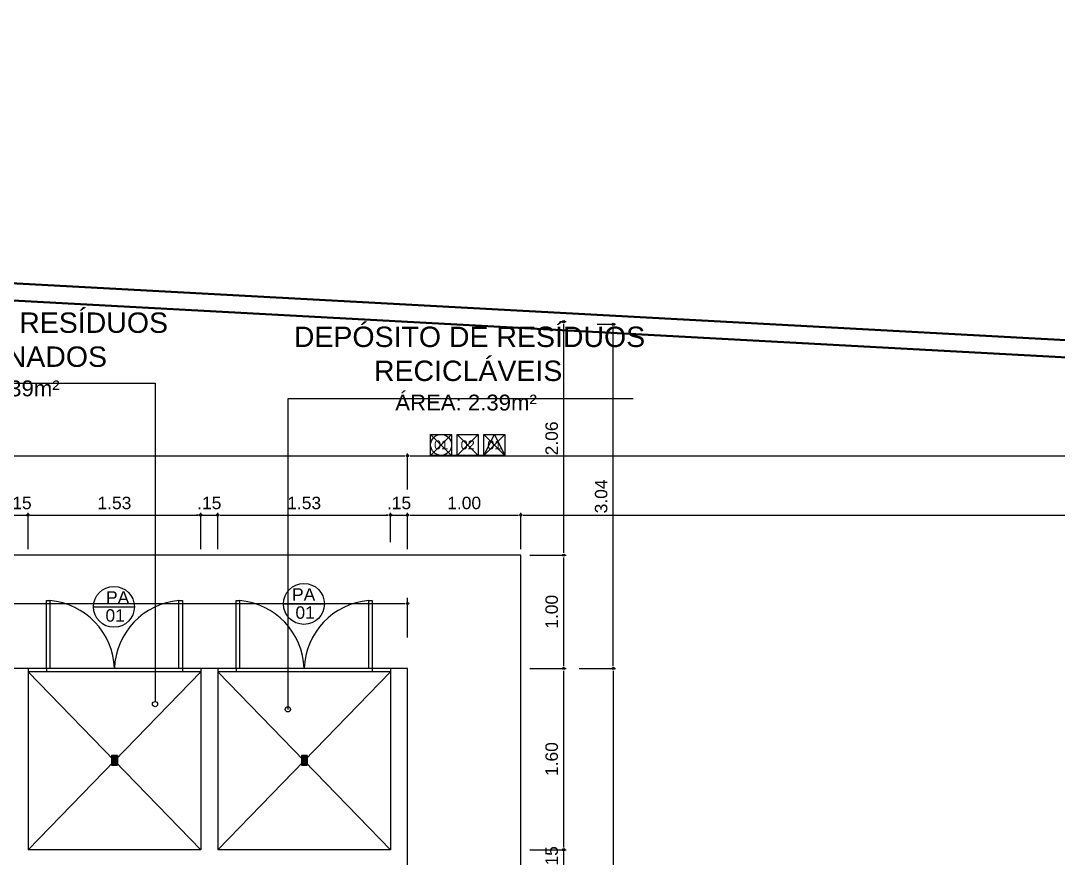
# Model space of a CAD drawing. Header units: millimetres. Extents: x 2125 to 3408, y 1171 to 1686.
# Drawn here: x 2456.8 to 2465.96, y 1490.47 to 1497.86 of the extents above; entities that cross this region are included whole.
import ezdxf
from ezdxf.enums import TextEntityAlignment as Align

# ---------------------------------------------------------------- set-up
doc = ezdxf.new("R2010")
doc.units = ezdxf.units.MM
for name, color, linetype in [('at_Entity', 7, 'Continuous'), ('CALÇADA', 252, 'Continuous'), ('cotas', 7, 'Continuous'), ('Esquadrias portas', 7, 'Continuous'), ('Esquadrias_Portas', 2, 'Continuous'), ('Layout_Equipamentos', 7, 'Continuous'), ('PAREDE', 4, 'Continuous'), ('TEXTO01', 7, 'Continuous'), ('TEXTO02', 3, 'Continuous'), ('TEXTO03', 2, 'Continuous'), ('TEXTO_ESP_FORRO', 62, 'Continuous'), ('TEXTO_ESP_PAREDES', 10, 'Continuous'), ('TEXTO_ESP_PISO', 150, 'Continuous'), ('VIDRO', 7, 'Continuous')]:
    doc.layers.add(name, color=color, linetype=linetype)
doc.styles.add('ARIAL', font='sanss___.ttf')
doc.styles.add('ROMANS', font='arial.ttf')
doc.styles.add('TEXTO1', font='swissko.ttf', dxfattribs={"width": 0.6, "height": 0.1})
doc.dimstyles.new('ESCALA 50', dxfattribs={"dimtxt": 0.08, "dimasz": 0.02, "dimexe": 0.05, "dimexo": 0.05, "dimgap": 0.05, "dimtad": 1, "dimlfac": -10, "dimzin": 1, "dimdsep": 46, "dimtxsty": 'ROMANS', "dimblk1": 'PPC', "dimblk2": 'PPC', "dimsah": 1, "dimcen": 0.02, "dimclrd": 7, "dimclre": 7, "dimclrt": 3, "dimadec": 0, "dimazin": 0, "dimtfac": 1, "dimtix": 1, "dimtmove": 1, "dimatfit": 3, "dimldrblk": 'PPC', "dimfxl": 0, "dimtolj": 1, "dimtzin": 12, "dimarcsym": 0})
doc.dimstyles.new('ESCALA75', dxfattribs={"dimtxt": 0.11, "dimasz": 0.02, "dimexe": 0.02, "dimexo": 0.04, "dimgap": 0.05, "dimtad": 1, "dimzin": 4, "dimdsep": 46, "dimtxsty": 'ROMANS', "dimblk1": 'PPC', "dimblk2": 'PPC', "dimsah": 1, "dimcen": 0.02, "dimclrd": 7, "dimclre": 7, "dimclrt": 3, "dimazin": 1, "dimtfac": 1, "dimtix": 1, "dimtmove": 0, "dimatfit": 3, "dimldrblk": 'PPC', "dimfxl": 0, "dimtolj": 1, "dimtzin": 12, "dimarcsym": 0})

# ---------------------------------------------------------------- blocks, each defined once
blk = doc.blocks.new('PPC')
at = {"color": 2}
blk.add_circle((0, 0), 0.5, dxfattribs=at)
blk = doc.blocks.new('*D152')
at = {"layer": 'cotas', "color": 7, "lineweight": -2, "transparency": 16777216}
for p, q in [((2456.6929, 1493.4949), (2456.6729, 1493.4949)), ((2456.7129, 1493.1949), (2456.7129, 1493.5149)), ((2456.7129, 1493.4949), (2456.8629, 1493.4949)), ((2456.8629, 1493.1949), (2456.8629, 1493.5149)), ((2456.8829, 1493.4949), (2456.9029, 1493.4949))]:
    blk.add_line(p, q, dxfattribs=at)
at = {"layer": 'DEFPOINTS', "color": 0, "transparency": 16777216}
for p in [(2456.8629, 1493.4949), (2456.7129, 1493.0947), (2456.8629, 1493.0939)]:
    blk.add_point(p, dxfattribs=at)
at = {"layer": 'cotas', "color": 7, "lineweight": -2, "transparency": 16777216, "xscale": 0.02, "yscale": 0.02, "zscale": 0.02}
blk.add_blockref('PPC', (2456.7129, 1493.4949), dxfattribs=at)
at = {"layer": 'cotas', "color": 7, "lineweight": -2, "transparency": 16777216, "xscale": 0.02, "yscale": 0.02, "zscale": 0.02, "rotation": 180}
blk.add_blockref('PPC', (2456.8629, 1493.4949), dxfattribs=at)
at = {"layer": 'cotas', "color": 3, "transparency": 16777216, "insert": (2456.7879, 1493.601), "char_height": 0.11, "attachment_point": 5, "style": 'ROMANS'}
blk.add_mtext('\\A1;.15', dxfattribs=at)
blk = doc.blocks.new('*D153')
at = {"layer": 'cotas', "color": 7, "lineweight": -2, "transparency": 16777216}
for p, q in [((2456.8629, 1493.1949), (2456.8629, 1493.5149)), ((2456.8829, 1493.4949), (2458.3679, 1493.4949)), ((2458.3879, 1493.1949), (2458.3879, 1493.5149))]:
    blk.add_line(p, q, dxfattribs=at)
at = {"layer": 'DEFPOINTS', "color": 0, "transparency": 16777216}
for p in [(2458.3879, 1493.4949), (2458.3879, 1493.1346), (2456.8629, 1493.0939)]:
    blk.add_point(p, dxfattribs=at)
at = {"layer": 'cotas', "color": 7, "lineweight": -2, "transparency": 16777216, "xscale": 0.02, "yscale": 0.02, "zscale": 0.02, "rotation": 180}
blk.add_blockref('PPC', (2456.8629, 1493.4949), dxfattribs=at)
at = {"layer": 'cotas', "color": 7, "lineweight": -2, "transparency": 16777216, "xscale": 0.02, "yscale": 0.02, "zscale": 0.02}
blk.add_blockref('PPC', (2458.3879, 1493.4949), dxfattribs=at)
at = {"layer": 'cotas', "color": 3, "transparency": 16777216, "insert": (2457.6254, 1493.6011), "char_height": 0.11, "attachment_point": 5, "style": 'ROMANS'}
blk.add_mtext('\\A1;1.53', dxfattribs=at)
blk = doc.blocks.new('*D154')
at = {"layer": 'cotas', "color": 7, "lineweight": -2, "transparency": 16777216}
for p, q in [((2458.3679, 1493.4949), (2458.3479, 1493.4949)), ((2458.3879, 1493.1949), (2458.3879, 1493.5149)), ((2458.3879, 1493.4949), (2458.5379, 1493.4949)), ((2458.5379, 1493.1949), (2458.5379, 1493.5149)), ((2458.5579, 1493.4949), (2458.5779, 1493.4949))]:
    blk.add_line(p, q, dxfattribs=at)
at = {"layer": 'DEFPOINTS', "color": 0, "transparency": 16777216}
for p in [(2458.5379, 1493.4949), (2458.3879, 1493.1346), (2458.5379, 1493.1468)]:
    blk.add_point(p, dxfattribs=at)
at = {"layer": 'cotas', "color": 7, "lineweight": -2, "transparency": 16777216, "xscale": 0.02, "yscale": 0.02, "zscale": 0.02}
blk.add_blockref('PPC', (2458.3879, 1493.4949), dxfattribs=at)
at = {"layer": 'cotas', "color": 7, "lineweight": -2, "transparency": 16777216, "xscale": 0.02, "yscale": 0.02, "zscale": 0.02, "rotation": 180}
blk.add_blockref('PPC', (2458.5379, 1493.4949), dxfattribs=at)
at = {"layer": 'cotas', "color": 3, "transparency": 16777216, "insert": (2458.4629, 1493.601), "char_height": 0.11, "attachment_point": 5, "style": 'ROMANS'}
blk.add_mtext('\\A1;.15', dxfattribs=at)
blk = doc.blocks.new('*D155')
at = {"layer": 'cotas', "color": 7, "lineweight": -2, "transparency": 16777216}
for p, q in [((2458.5379, 1493.1949), (2458.5379, 1493.5149)), ((2458.5579, 1493.4949), (2460.0429, 1493.4949)), ((2460.0629, 1493.2547), (2460.0629, 1493.5149))]:
    blk.add_line(p, q, dxfattribs=at)
at = {"layer": 'DEFPOINTS', "color": 0, "transparency": 16777216}
for p in [(2460.0629, 1493.4949), (2460.0629, 1493.2147), (2458.5379, 1493.1468)]:
    blk.add_point(p, dxfattribs=at)
at = {"layer": 'cotas', "color": 7, "lineweight": -2, "transparency": 16777216, "xscale": 0.02, "yscale": 0.02, "zscale": 0.02, "rotation": 180}
blk.add_blockref('PPC', (2458.5379, 1493.4949), dxfattribs=at)
at = {"layer": 'cotas', "color": 7, "lineweight": -2, "transparency": 16777216, "xscale": 0.02, "yscale": 0.02, "zscale": 0.02}
blk.add_blockref('PPC', (2460.0629, 1493.4949), dxfattribs=at)
at = {"layer": 'cotas', "color": 3, "transparency": 16777216, "insert": (2459.3004, 1493.6011), "char_height": 0.11, "attachment_point": 5, "style": 'ROMANS'}
blk.add_mtext('\\A1;1.53', dxfattribs=at)
blk = doc.blocks.new('*D156')
at = {"layer": 'cotas', "color": 7, "lineweight": -2, "transparency": 16777216}
for p, q in [((2460.0429, 1493.4949), (2460.0229, 1493.4949)), ((2460.0629, 1493.2547), (2460.0629, 1493.5149)), ((2460.0629, 1493.4949), (2460.2129, 1493.4949)), ((2460.2129, 1493.2847), (2460.2129, 1493.5149)), ((2460.2329, 1493.4949), (2460.2529, 1493.4949))]:
    blk.add_line(p, q, dxfattribs=at)
at = {"layer": 'DEFPOINTS', "color": 0, "transparency": 16777216}
for p in [(2460.2129, 1493.4949), (2460.0629, 1493.2147), (2460.2129, 1493.2447)]:
    blk.add_point(p, dxfattribs=at)
at = {"layer": 'cotas', "color": 7, "lineweight": -2, "transparency": 16777216, "xscale": 0.02, "yscale": 0.02, "zscale": 0.02}
blk.add_blockref('PPC', (2460.0629, 1493.4949), dxfattribs=at)
at = {"layer": 'cotas', "color": 7, "lineweight": -2, "transparency": 16777216, "xscale": 0.02, "yscale": 0.02, "zscale": 0.02, "rotation": 180}
blk.add_blockref('PPC', (2460.2129, 1493.4949), dxfattribs=at)
at = {"layer": 'cotas', "color": 3, "transparency": 16777216, "insert": (2460.1379, 1493.601), "char_height": 0.11, "attachment_point": 5, "style": 'ROMANS'}
blk.add_mtext('\\A1;.15', dxfattribs=at)
blk = doc.blocks.new('new block20')
at = {"layer": 'at_Entity', "color": 0}
for p, q in [((0.0265, 0.0476), (-0.0243, 0.0476)), ((-0.0243, 0.0476), (-0.0243, -0.0391)), ((0.0265, 0.0391), (-0.0243, 0.0391)), ((0.0265, 0.0307), (-0.0243, 0.0307)), ((0.0265, 0.0201), (-0.0243, 0.0201)), ((0.0265, 0.0095), (-0.0243, 0.0095)), ((0.0265, 0.0011), (-0.0243, 0.0011)), ((0.0265, 0.0476), (0.0265, -0.0391)), ((0.0265, -0.0095), (-0.0243, -0.0095)), ((0.0265, -0.0201), (-0.0243, -0.0201)), ((0.0265, -0.0307), (-0.0243, -0.0307)), ((-0.0243, -0.0391), (0.0265, -0.0391))]:
    blk.add_line(p, q, dxfattribs=at)
blk = doc.blocks.new('Esp_Pis_Par_For_Esc100')
at = {"layer": 'DEFPOINTS'}
for p, q in [((0, 0.37), (0.37, 0)), ((0.37, 0.37), (0, 0)), ((0.47, 0.37), (0.84, 0)), ((0.84, 0.37), (0.47, 0)), ((0.94, 0.37), (1.31, 0)), ((1.31, 0.37), (0.94, 0)), ((0.47, 0), (0.37, 0)), ((0.94, 0), (0.84, 0))]:
    blk.add_line(p, q, dxfattribs=at)
for points in [[(0.37, 0.37), (0.37, 0), (0, 0), (0, 0.37)], [(1.31, 0.37), (1.31, 0), (0.94, 0), (0.94, 0.37)]]:
    blk.add_lwpolyline(points, close=True, dxfattribs=at)
at = {"layer": 'TEXTO_ESP_FORRO'}
blk.add_lwpolyline([(0.94, 0), (1.125, 0.37), (1.31, 0)], close=True, dxfattribs=at)
at = {"layer": 'TEXTO_ESP_PAREDES'}
blk.add_lwpolyline([(0.84, 0.37), (0.84, 0), (0.47, 0), (0.47, 0.37)], close=True, dxfattribs=at)
at = {"layer": 'TEXTO_ESP_PISO'}
blk.add_circle((0.185, 0.185), 0.185, dxfattribs=at)
at = {"layer": 'TEXTO_ESP_FORRO', "color": 3, "linetype": 'ByBlock', "style": 'ARIAL', "text_generation_flag": 6}
blk.add_attdef('FOR', text='', height=0.16, rotation=180, dxfattribs=at).set_placement((1.125, 0.185), align=Align.MIDDLE_CENTER)
at = {"layer": 'TEXTO_ESP_PAREDES', "color": 3, "linetype": 'ByBlock', "ltscale": 0.0001, "style": 'ARIAL', "text_generation_flag": 6}
blk.add_attdef('PAR', text='', height=0.16, rotation=180, dxfattribs=at).set_placement((0.655, 0.185), align=Align.MIDDLE_CENTER)
at = {"layer": 'TEXTO_ESP_PISO', "color": 3, "linetype": 'ByBlock', "style": 'ARIAL', "text_generation_flag": 6}
blk.add_attdef('PIS', text='', height=0.16, rotation=180, dxfattribs=at).set_placement((0.185, 0.185), align=Align.MIDDLE_CENTER)
blk = doc.blocks.new('*D301')
at = {"layer": 'cotas', "color": 7, "lineweight": -2, "transparency": 16777216}
for p, q in [((2461.5919, 1490.5609), (2461.5919, 1490.5809)), ((2461.2919, 1490.5409), (2461.6119, 1490.5409)), ((2461.5919, 1490.3909), (2461.5919, 1490.5409)), ((2461.2919, 1490.3909), (2461.6119, 1490.3909)), ((2461.5919, 1490.3709), (2461.5919, 1490.3509))]:
    blk.add_line(p, q, dxfattribs=at)
at = {"layer": 'DEFPOINTS', "color": 0, "transparency": 16777216}
for p in [(2460.0629, 1490.5409), (2461.5919, 1490.5409), (2460.0629, 1490.3909)]:
    blk.add_point(p, dxfattribs=at)
at = {"layer": 'cotas', "color": 7, "lineweight": -2, "transparency": 16777216, "xscale": 0.02, "yscale": 0.02, "zscale": 0.02}
for p, rotation in [((2461.5919, 1490.5409), 270), ((2461.5919, 1490.3909), 90)]:
    blk.add_blockref('PPC', p, dxfattribs=dict(at, rotation=rotation))
at = {"layer": 'cotas', "color": 3, "transparency": 16777216, "insert": (2461.4857, 1490.4659), "char_height": 0.11, "attachment_point": 5, "rotation": 90, "style": 'ROMANS'}
blk.add_mtext('\\A1;.15', dxfattribs=at)
blk = doc.blocks.new('*D302')
at = {"layer": 'cotas', "color": 7, "lineweight": -2, "transparency": 16777216}
for p, q in [((2461.2919, 1492.1409), (2461.6119, 1492.1409)), ((2461.5919, 1490.5609), (2461.5919, 1492.1209)), ((2461.2919, 1490.5409), (2461.6119, 1490.5409))]:
    blk.add_line(p, q, dxfattribs=at)
at = {"layer": 'DEFPOINTS', "color": 0, "transparency": 16777216}
for p in [(2460.0629, 1492.1409), (2461.5919, 1492.1409), (2460.0629, 1490.5409)]:
    blk.add_point(p, dxfattribs=at)
at = {"layer": 'cotas', "color": 7, "lineweight": -2, "transparency": 16777216, "xscale": 0.02, "yscale": 0.02, "zscale": 0.02}
for p, rotation in [((2461.5919, 1492.1409), 90), ((2461.5919, 1490.5409), 270)]:
    blk.add_blockref('PPC', p, dxfattribs=dict(at, rotation=rotation))
at = {"layer": 'cotas', "color": 3, "transparency": 16777216, "insert": (2461.4857, 1491.3409), "char_height": 0.11, "attachment_point": 5, "rotation": 90, "style": 'ROMANS'}
blk.add_mtext('\\A1;1.60', dxfattribs=at)
blk = doc.blocks.new('*D303')
at = {"layer": 'cotas', "color": 7, "lineweight": -2, "transparency": 16777216}
for p, q in [((2415.4129, 1493.7191), (2415.4129, 1494.0391)), ((2460.2129, 1493.7191), (2460.2129, 1494.0391)), ((2415.4329, 1494.0191), (2460.1929, 1494.0191))]:
    blk.add_line(p, q, dxfattribs=at)
at = {"layer": 'DEFPOINTS', "color": 0, "transparency": 16777216}
for p in [(2460.2129, 1494.0191), (2415.4129, 1492.1409), (2460.2129, 1492.1409)]:
    blk.add_point(p, dxfattribs=at)
at = {"layer": 'cotas', "color": 7, "lineweight": -2, "transparency": 16777216, "xscale": 0.02, "yscale": 0.02, "zscale": 0.02, "rotation": 180}
blk.add_blockref('PPC', (2415.4129, 1494.0191), dxfattribs=at)
at = {"layer": 'cotas', "color": 7, "lineweight": -2, "transparency": 16777216, "xscale": 0.02, "yscale": 0.02, "zscale": 0.02}
blk.add_blockref('PPC', (2460.2129, 1494.0191), dxfattribs=at)
at = {"layer": 'cotas', "color": 3, "transparency": 16777216, "insert": (2437.8129, 1494.1253), "char_height": 0.11, "attachment_point": 5, "style": 'ROMANS'}
blk.add_mtext('\\A1;44.80', dxfattribs=at)
blk = doc.blocks.new('*D304')
at = {"layer": 'cotas', "color": 7, "lineweight": -2, "transparency": 16777216}
for p, q in [((2460.2129, 1493.1949), (2460.2129, 1493.5149)), ((2460.2329, 1493.4949), (2461.1929, 1493.4949)), ((2461.2129, 1493.1949), (2461.2129, 1493.5149))]:
    blk.add_line(p, q, dxfattribs=at)
at = {"layer": 'DEFPOINTS', "color": 0, "transparency": 16777216}
for p in [(2461.2129, 1493.4949), (2460.2129, 1492.1409), (2461.2129, 1492.1409)]:
    blk.add_point(p, dxfattribs=at)
at = {"layer": 'cotas', "color": 7, "lineweight": -2, "transparency": 16777216, "xscale": 0.02, "yscale": 0.02, "zscale": 0.02, "rotation": 180}
blk.add_blockref('PPC', (2460.2129, 1493.4949), dxfattribs=at)
at = {"layer": 'cotas', "color": 7, "lineweight": -2, "transparency": 16777216, "xscale": 0.02, "yscale": 0.02, "zscale": 0.02}
blk.add_blockref('PPC', (2461.2129, 1493.4949), dxfattribs=at)
at = {"layer": 'cotas', "color": 3, "transparency": 16777216, "insert": (2460.7129, 1493.601), "char_height": 0.11, "attachment_point": 5, "style": 'ROMANS'}
blk.add_mtext('\\A1;1.00', dxfattribs=at)
blk = doc.blocks.new('*D235')
at = {"layer": 'DEFPOINTS', "color": 0, "transparency": 16777216}
for p in [(2461.2129, 1493.4949), (2474.8003, 1493.4949), (2474.8003, 1493.4942)]:
    blk.add_point(p, dxfattribs=at)
at = {"layer": 'PAREDE', "color": 7, "lineweight": -2, "transparency": 16777216}
for p, q in [((2461.2129, 1493.4949), (2461.2129, 1493.5149)), ((2461.2329, 1493.4949), (2474.7803, 1493.4949)), ((2474.8003, 1493.4949), (2474.8003, 1493.5149))]:
    blk.add_line(p, q, dxfattribs=at)
at = {"layer": 'PAREDE', "color": 7, "lineweight": -2, "transparency": 16777216, "xscale": 0.02, "yscale": 0.02, "zscale": 0.02, "rotation": 180}
blk.add_blockref('PPC', (2461.2129, 1493.4949), dxfattribs=at)
at = {"layer": 'PAREDE', "color": 7, "lineweight": -2, "transparency": 16777216, "xscale": 0.02, "yscale": 0.02, "zscale": 0.02}
blk.add_blockref('PPC', (2474.8003, 1493.4949), dxfattribs=at)
at = {"layer": 'PAREDE', "color": 3, "transparency": 16777216, "insert": (2468.0066, 1493.6011), "char_height": 0.11, "attachment_point": 5, "style": 'ROMANS'}
blk.add_mtext('\\A1;13.59', dxfattribs=at)
blk = doc.blocks.new('*D236')
at = {"layer": 'DEFPOINTS', "color": 0, "transparency": 16777216}
for p in [(2460.2129, 1493.9968), (2474.8141, 1494.0191), (2474.8141, 1494.0004)]:
    blk.add_point(p, dxfattribs=at)
at = {"layer": 'PAREDE', "color": 7, "lineweight": -2, "transparency": 16777216}
for p, q in [((2460.2129, 1494.0191), (2460.2129, 1494.0391)), ((2474.8141, 1494.0191), (2474.8141, 1494.0391)), ((2460.2329, 1494.0191), (2474.7941, 1494.0191))]:
    blk.add_line(p, q, dxfattribs=at)
at = {"layer": 'PAREDE', "color": 7, "lineweight": -2, "transparency": 16777216, "xscale": 0.02, "yscale": 0.02, "zscale": 0.02, "rotation": 180}
blk.add_blockref('PPC', (2460.2129, 1494.0191), dxfattribs=at)
at = {"layer": 'PAREDE', "color": 7, "lineweight": -2, "transparency": 16777216, "xscale": 0.02, "yscale": 0.02, "zscale": 0.02}
blk.add_blockref('PPC', (2474.8141, 1494.0191), dxfattribs=at)
at = {"layer": 'PAREDE', "color": 3, "transparency": 16777216, "insert": (2467.5135, 1494.1253), "char_height": 0.11, "attachment_point": 5, "style": 'ROMANS'}
blk.add_mtext('\\A1;14.60', dxfattribs=at)
blk = doc.blocks.new('*D237')
at = {"layer": 'DEFPOINTS', "color": 0, "transparency": 16777216}
for p in [(2460.2135, 1493.1409), (2461.5919, 1493.1409), (2460.2135, 1492.1409)]:
    blk.add_point(p, dxfattribs=at)
at = {"layer": 'PAREDE', "color": 7, "lineweight": -2, "transparency": 16777216}
for p, q in [((2461.2919, 1493.1409), (2461.6119, 1493.1409)), ((2461.5919, 1492.1609), (2461.5919, 1493.1209)), ((2461.2919, 1492.1409), (2461.6119, 1492.1409))]:
    blk.add_line(p, q, dxfattribs=at)
at = {"layer": 'PAREDE', "color": 7, "lineweight": -2, "transparency": 16777216, "xscale": 0.02, "yscale": 0.02, "zscale": 0.02}
for p, rotation in [((2461.5919, 1493.1409), 90), ((2461.5919, 1492.1409), 270)]:
    blk.add_blockref('PPC', p, dxfattribs=dict(at, rotation=rotation))
at = {"layer": 'PAREDE', "color": 3, "transparency": 16777216, "insert": (2461.4857, 1492.6409), "char_height": 0.11, "attachment_point": 5, "rotation": 90, "style": 'ROMANS'}
blk.add_mtext('\\A1;1.00', dxfattribs=at)
blk = doc.blocks.new('*D238')
at = {"layer": 'DEFPOINTS', "color": 0, "transparency": 16777216}
for p in [(2461.5181, 1495.2022), (2461.5919, 1495.2022), (2461.5219, 1493.1409)]:
    blk.add_point(p, dxfattribs=at)
at = {"layer": 'PAREDE', "color": 7, "lineweight": -2, "transparency": 16777216}
for p, q in [((2461.5581, 1495.2022), (2461.6119, 1495.2022)), ((2461.5919, 1493.1609), (2461.5919, 1495.1822)), ((2461.5619, 1493.1409), (2461.6119, 1493.1409))]:
    blk.add_line(p, q, dxfattribs=at)
at = {"layer": 'PAREDE', "color": 7, "lineweight": -2, "transparency": 16777216, "xscale": 0.02, "yscale": 0.02, "zscale": 0.02}
for p, rotation in [((2461.5919, 1495.2022), 90), ((2461.5919, 1493.1409), 270)]:
    blk.add_blockref('PPC', p, dxfattribs=dict(at, rotation=rotation))
at = {"layer": 'PAREDE', "color": 3, "transparency": 16777216, "insert": (2461.4857, 1494.1715), "char_height": 0.11, "attachment_point": 5, "rotation": 90, "style": 'ROMANS'}
blk.add_mtext('\\A1;2.06', dxfattribs=at)
blk = doc.blocks.new('*D334')
at = {"layer": 'DEFPOINTS', "color": 0, "transparency": 16777216}
for p in [(2460.2129, 1492.1409), (2460.2129, 1482.9409), (2462.0287, 1482.9409)]:
    blk.add_point(p, dxfattribs=at)
at = {"layer": 'PAREDE', "color": 7, "lineweight": -2, "transparency": 16777216}
for p, q in [((2461.7287, 1492.1409), (2462.0487, 1492.1409)), ((2462.0287, 1492.1209), (2462.0287, 1482.9609)), ((2461.7287, 1482.9409), (2462.0487, 1482.9409))]:
    blk.add_line(p, q, dxfattribs=at)
at = {"layer": 'PAREDE', "color": 7, "lineweight": -2, "transparency": 16777216, "xscale": 0.02, "yscale": 0.02, "zscale": 0.02}
for p, rotation in [((2462.0287, 1492.1409), 90), ((2462.0287, 1482.9409), 270)]:
    blk.add_blockref('PPC', p, dxfattribs=dict(at, rotation=rotation))
at = {"layer": 'PAREDE', "color": 3, "transparency": 16777216, "insert": (2461.9225, 1487.5409), "char_height": 0.11, "attachment_point": 5, "rotation": 90, "style": 'ROMANS'}
blk.add_mtext('\\A1;9.20', dxfattribs=at)
blk = doc.blocks.new('*D239')
at = {"layer": 'DEFPOINTS', "color": 0, "transparency": 16777216}
for p in [(2461.8473, 1495.1784), (2462.0287, 1495.1784), (2461.8476, 1492.1409)]:
    blk.add_point(p, dxfattribs=at)
at = {"layer": 'PAREDE', "color": 7, "lineweight": -2, "transparency": 16777216}
for p, q in [((2461.8873, 1495.1784), (2462.0487, 1495.1784)), ((2462.0287, 1492.1609), (2462.0287, 1495.1584)), ((2461.8876, 1492.1409), (2462.0487, 1492.1409))]:
    blk.add_line(p, q, dxfattribs=at)
at = {"layer": 'PAREDE', "color": 7, "lineweight": -2, "transparency": 16777216, "xscale": 0.02, "yscale": 0.02, "zscale": 0.02}
for p, rotation in [((2462.0287, 1495.1784), 90), ((2462.0287, 1492.1409), 270)]:
    blk.add_blockref('PPC', p, dxfattribs=dict(at, rotation=rotation))
at = {"layer": 'PAREDE', "color": 3, "transparency": 16777216, "insert": (2461.9225, 1493.6596), "char_height": 0.11, "attachment_point": 5, "rotation": 90, "style": 'ROMANS'}
blk.add_mtext('\\A1;3.04', dxfattribs=at)
blk = doc.blocks.new('*D1122')
at = {"color": 7, "lineweight": -2, "transparency": 16777216}
for p, q in [((2426.9629, 1492.4141), (2426.9629, 1492.7641)), ((2460.2135, 1492.4141), (2460.2135, 1492.7641)), ((2426.9829, 1492.7141), (2460.1935, 1492.7141))]:
    blk.add_line(p, q, dxfattribs=at)
at = {"layer": 'DEFPOINTS', "color": 0, "transparency": 16777216}
for p in [(2460.2135, 1492.7141), (2460.2135, 1492.1409), (2426.9629, 1491.9909)]:
    blk.add_point(p, dxfattribs=at)
at = {"color": 7, "lineweight": -2, "transparency": 16777216, "xscale": 0.02, "yscale": 0.02, "zscale": 0.02, "rotation": 180}
blk.add_blockref('PPC', (2426.9629, 1492.7141), dxfattribs=at)
at = {"color": 7, "lineweight": -2, "transparency": 16777216, "xscale": 0.02, "yscale": 0.02, "zscale": 0.02}
blk.add_blockref('PPC', (2460.2135, 1492.7141), dxfattribs=at)
at = {"color": 3, "transparency": 16777216, "insert": (2443.5882, 1492.8049), "char_height": 0.08, "attachment_point": 5, "style": 'ROMANS'}
blk.add_mtext('\\A1;33.25', dxfattribs=at)

msp = doc.modelspace()

# ---------------------------------------------------------------- hatches: boundary and pattern name
at = {"layer": 'TEXTO01'}
h = msp.add_hatch(dxfattribs=at)
h.set_pattern_fill('ANGLE', color=256)
h.set_pattern_definition([(0, (172.8265, 609.221), (0, 6.985), [5.08, -1.905]), (90, (172.8265, 609.221), (-6.985, 4e-16), [5.08, -1.905])])
h.paths.add_polyline_path([(2458.0068, 1491.8265, 1), (2457.9612, 1491.8265, 1)])
h = msp.add_hatch(dxfattribs=at)
h.set_pattern_fill('ANGLE', color=256)
h.set_pattern_definition([(0, (173.9994, 609.1746), (0, 6.985), [5.08, -1.905]), (90, (173.9994, 609.1746), (-6.985, 4e-16), [5.08, -1.905])])
h.paths.add_polyline_path([(2459.1797, 1491.7801, 1), (2459.134, 1491.7801, 1)])

# ---------------------------------------------------------------- linework, layer by layer
at = {"lineweight": 50}
msp.add_lwpolyline([(2413.8379, 1497.8578), (2413.8379, 1470.736), (2474.28, 1470.7338), (2474.9031, 1494.5578), (2413.8379, 1497.8578)], dxfattribs=at)
msp.add_lwpolyline([(2413.9879, 1497.6995), (2413.9879, 1470.886), (2474.1339, 1470.8838), (2474.7494, 1494.4159)], close=True, dxfattribs=at)
at = {"layer": 'CALÇADA', "linetype": 'Continuous'}
msp.add_line((2461.2129, 1493.1409), (2414.4129, 1493.1409), dxfattribs=at)
at = {"layer": 'CALÇADA'}
msp.add_line((2461.2129, 1475.5409), (2461.2129, 1493.1409), dxfattribs=at)
at = {"layer": 'Esquadrias portas'}
for centre, start, end in [((2457.0007, 1492.1182), 2.07786, 84.98454), ((2458.25, 1492.1182), 95.01546, 177.92214), ((2458.6757, 1492.1182), 2.07786, 84.98454), ((2459.925, 1492.1182), 95.01546, 177.92214)]:
    msp.add_arc(centre, 0.6251, start, end, dxfattribs=at)
at = {"layer": 'Esquadrias_Portas'}
for p, q in [((2457.0254, 1492.1409), (2457.0254, 1492.1109)), ((2458.2254, 1492.1409), (2458.2254, 1492.1109)), ((2458.7004, 1492.1409), (2458.7004, 1492.1109)), ((2459.9004, 1492.1409), (2459.9004, 1492.1109))]:
    msp.add_line(p, q, dxfattribs=at)
for points in [[(2457.0254, 1492.1409), (2457.0254, 1492.7409), (2457.0554, 1492.7409), (2457.0554, 1492.1409), (2457.0254, 1492.1409)], [(2458.1954, 1492.1409), (2458.1954, 1492.7409), (2458.2254, 1492.7409), (2458.2254, 1492.1409), (2458.1954, 1492.1409)], [(2458.7004, 1492.1409), (2458.7004, 1492.7409), (2458.7304, 1492.7409), (2458.7304, 1492.1409), (2458.7004, 1492.1409)], [(2459.8704, 1492.1409), (2459.8704, 1492.7409), (2459.9004, 1492.7409), (2459.9004, 1492.1409), (2459.8704, 1492.1409)]]:
    msp.add_lwpolyline(points, dxfattribs=at)
at = {"layer": 'Layout_Equipamentos'}
for p, q in [((2456.8629, 1492.1109), (2458.3879, 1490.5409)), ((2456.8629, 1490.5409), (2458.3879, 1492.1109)), ((2458.5379, 1490.5409), (2460.0629, 1492.1109)), ((2460.0629, 1490.5409), (2458.5379, 1492.1109))]:
    msp.add_line(p, q, dxfattribs=at)
at = {"layer": 'PAREDE', "linetype": 'Continuous'}
for p, q in [((2456.8629, 1492.1409), (2426.8129, 1492.1409)), ((2456.8629, 1492.1409), (2456.8629, 1490.5409)), ((2458.5379, 1492.1409), (2458.3879, 1492.1409)), ((2458.3879, 1492.1409), (2458.3879, 1490.5409)), ((2458.5379, 1492.1409), (2458.5379, 1490.5409)), ((2460.2129, 1492.1409), (2460.0629, 1492.1409)), ((2460.0629, 1492.1409), (2460.0629, 1490.5409)), ((2458.3879, 1490.5409), (2456.8629, 1490.5409)), ((2460.0629, 1490.5409), (2458.5379, 1490.5409))]:
    msp.add_line(p, q, dxfattribs=at)
at = {"layer": 'PAREDE'}
msp.add_line((2460.2129, 1490.3909), (2460.2129, 1492.1409), dxfattribs=at)
at = {"layer": 'TEXTO01'}
for p, q in [((2454.9319, 1494.658), (2457.984, 1494.658)), ((2457.984, 1494.658), (2457.984, 1491.8494)), ((2462.2046, 1494.5205), (2459.1569, 1494.5205)), ((2459.1569, 1494.5205), (2459.1569, 1491.7801)), ((2457.4408, 1492.6848), (2457.8016, 1492.6848)), ((2459.1178, 1492.7104), (2459.4786, 1492.7104))]:
    msp.add_line(p, q, dxfattribs=at)
for centre, radius in [((2457.6212, 1492.6848), 0.1804), ((2459.2982, 1492.7104), 0.1804), ((2457.984, 1491.8265), 0.0228), ((2459.1569, 1491.7801), 0.0228)]:
    msp.add_circle(centre, radius, dxfattribs=at)
at = {"layer": 'VIDRO', "linetype": 'Continuous'}
for p, q in [((2458.3879, 1492.1409), (2456.8629, 1492.1409)), ((2458.3879, 1492.1109), (2456.8629, 1492.1109)), ((2460.0629, 1492.1409), (2458.5379, 1492.1409)), ((2460.0629, 1492.1109), (2458.5379, 1492.1109))]:
    msp.add_line(p, q, dxfattribs=at)

# ---------------------------------------------------------------- block references
at = {"layer": 'Layout_Equipamentos'}
for p in [(2457.6254, 1491.3259), (2459.3004, 1491.3259)]:
    msp.add_blockref('new block20', p, dxfattribs=at)
at = {"layer": 'TEXTO02', "xscale": 0.5, "yscale": 0.5, "zscale": 0.5}
msp.add_blockref('Esp_Pis_Par_For_Esc100', (2460.4169, 1494.0219), dxfattribs=at).add_auto_attribs({'PIS': '01', 'PAR': '02', 'FOR': '01'})

# ---------------------------------------------------------------- texts
at = {"layer": 'TEXTO01', "ltscale": 0.0001, "char_height": 0.11, "width": 0.330365, "attachment_point": 1, "style": 'TEXTO1'}
for s, insert in [('{\\fSansSerif|b0|i0|c2|p2;\\W1;PA}', (2459.1935, 1492.8483)), ('{\\fSansSerif|b0|i0|c2|p2;\\W1;PA}', (2457.5515, 1492.8228)), ('{\\fSansSerif|b0|i0|c2|p2;\\W1;01}', (2457.5465, 1492.6639)), ('{\\fSansSerif|b0|i0|c2|p2;\\W1;01}', (2459.2235, 1492.6894))]:
    msp.add_mtext(s, dxfattribs=dict(at, insert=insert))
at = {"layer": 'TEXTO03', "ltscale": 0.0001, "char_height": 0.12, "width": 3.592802, "attachment_point": 1, "style": 'TEXTO1'}
for s, insert in [('\\pi0.2901;{\\fSansSerif|b0|i0|c2|p2;\\H1.5x;\\W1;\\C2;DEPÓSITO DE RESÍDUOS\\P\\pi0.79973;CONTAMINADOS\\P\\pi1.1854;\\H0.77777x;\\C3;ÁREA: 2.39m²}', (2454.7069, 1495.283)), ('\\pi0.2901;{\\fSansSerif|b0|i0|c2|p2;\\H1.5x;\\W1;\\C2;DEPÓSITO DE RESÍDUOS\\P\\pi0.99714;RECICLÁVEIS\\P\\pi1.1854;\\H0.77777x;\\C3;ÁREA: 2.39m²}', (2458.9192, 1495.1581))]:
    msp.add_mtext(s, dxfattribs=dict(at, insert=insert))

# ---------------------------------------------------------------- dimensions: what is measured, and where the dimension line sits
dim = msp.add_linear_dim(base=(2460.2135, 1492.7141), p1=(2426.9629, 1491.9909), p2=(2460.2135, 1492.1409), dimstyle='ESCALA 50', override={"dimfxl": 0.3, "dimfxlon": 1})
dim.commit()
dim.dimension.update_dxf_attribs({"geometry": '*D1122', "text_midpoint": (2443.5882, 1492.8049)})
at = {"layer": 'cotas'}
for base, p1, p2, picture, middle in [((2460.2129, 1494.0191), (2415.4129, 1492.1409), (2460.2129, 1492.1409), '*D303', (2437.8129, 1494.1253)), ((2461.2129, 1493.4949), (2460.2129, 1492.1409), (2461.2129, 1492.1409), '*D304', (2460.7129, 1493.601))]:
    dim = msp.add_linear_dim(base=base, p1=p1, p2=p2, dimstyle='ESCALA75', dxfattribs=at)
    dim.commit()
    dim.dimension.update_dxf_attribs({"geometry": picture, "text_midpoint": middle})
for base, p1, p2, picture, middle in [((2456.8629, 1493.4949), (2456.7129, 1493.0947), (2456.8629, 1493.0939), '*D152', (2456.7879, 1493.601)), ((2458.3878533681, 1493.4948822888), (2456.8628533681, 1493.0938632231), (2458.3878533681, 1493.1345718201), '*D153', (2457.6253533681, 1493.6010828345)), ((2458.5379, 1493.4949), (2458.3879, 1493.1346), (2458.5379, 1493.1468), '*D154', (2458.4629, 1493.601)), ((2460.0628533681, 1493.4948822888), (2458.5378533681, 1493.1467920462), (2460.0628533681, 1493.2146576522), '*D155', (2459.3003533681, 1493.6010828345)), ((2460.2129, 1493.4949), (2460.0629, 1493.2147), (2460.2129, 1493.2447), '*D156', (2460.1379, 1493.601))]:
    dim = msp.add_linear_dim(base=base, p1=p1, p2=p2, dimstyle='ESCALA75', override={"dimtmove": 1}, dxfattribs=at)
    dim.commit()
    dim.dimension.update_dxf_attribs({"geometry": picture, "text_midpoint": middle})
for base, p1, p2, picture, middle in [((2461.5919, 1492.1409), (2460.0629, 1490.5409), (2460.0629, 1492.1409), '*D302', (2461.4857, 1491.3409)), ((2461.5919, 1490.5409), (2460.0629, 1490.3909), (2460.0629, 1490.5409), '*D301', (2461.4857, 1490.4659))]:
    dim = msp.add_linear_dim(base=base, p1=p1, p2=p2, angle=90, dimstyle='ESCALA75', override={"dimtmove": 1}, dxfattribs=at)
    dim.commit()
    dim.dimension.update_dxf_attribs({"geometry": picture, "text_midpoint": middle})
at = {"layer": 'PAREDE'}
for base, p1, p2, picture, middle in [((2461.5919, 1495.2022), (2461.5219, 1493.1409), (2461.5181, 1495.2022), '*D238', (2461.4857, 1494.1715)), ((2462.0287, 1495.1784), (2461.8476, 1492.1409), (2461.8473, 1495.1784), '*D239', (2461.9225, 1493.6596)), ((2461.5919, 1493.1409), (2460.2135, 1492.1409), (2460.2135, 1493.1409), '*D237', (2461.4857, 1492.6409)), ((2462.0287, 1482.9409), (2460.2129, 1492.1409), (2460.2129, 1482.9409), '*D334', (2461.9225, 1487.5409))]:
    dim = msp.add_linear_dim(base=base, p1=p1, p2=p2, angle=90, dimstyle='ESCALA75', dxfattribs=at)
    dim.commit()
    dim.dimension.update_dxf_attribs({"geometry": picture, "text_midpoint": middle})
for base, p1, p2, picture, middle in [((2474.8141, 1494.0191), (2460.2129, 1493.9968), (2474.8141, 1494.0004), '*D236', (2467.5135, 1494.1253)), ((2474.8003, 1493.4949), (2461.2129, 1493.4949), (2474.8003, 1493.4942), '*D235', (2468.0066, 1493.6011))]:
    dim = msp.add_linear_dim(base=base, p1=p1, p2=p2, dimstyle='ESCALA75', dxfattribs=at)
    dim.commit()
    dim.dimension.update_dxf_attribs({"geometry": picture, "text_midpoint": middle})

doc.saveas('drawing.dxf')
